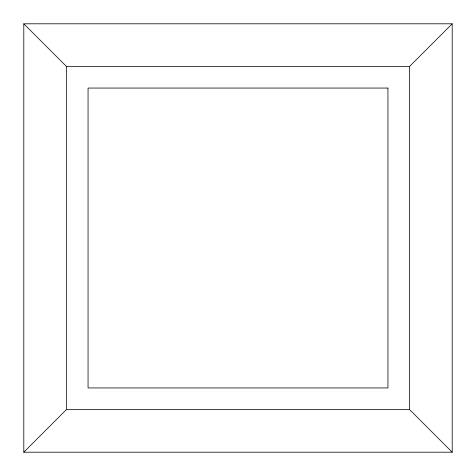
<?xml version="1.0" encoding="UTF-8"?>
<svg xmlns="http://www.w3.org/2000/svg" width="476" height="476" viewBox="0 0 476 476"><rect width="100%" height="100%" fill="white"/><g stroke="black" fill="none" stroke-linecap="round" stroke-linejoin="round"><path stroke-width="0.71" d="M23.8 452.2L66.64 409.36L66.64 66.64L23.8 23.8L452.2 23.8L452.2 452.2L23.8 452.2L23.8 23.8M452.2 452.2L409.36 409.36L409.36 66.64L452.2 23.8M66.64 66.64L409.36 66.64M66.64 409.36L409.36 409.36M387.94 88.06L88.06 88.06L88.06 387.94L387.94 387.94L387.94 88.06"/></g></svg>
